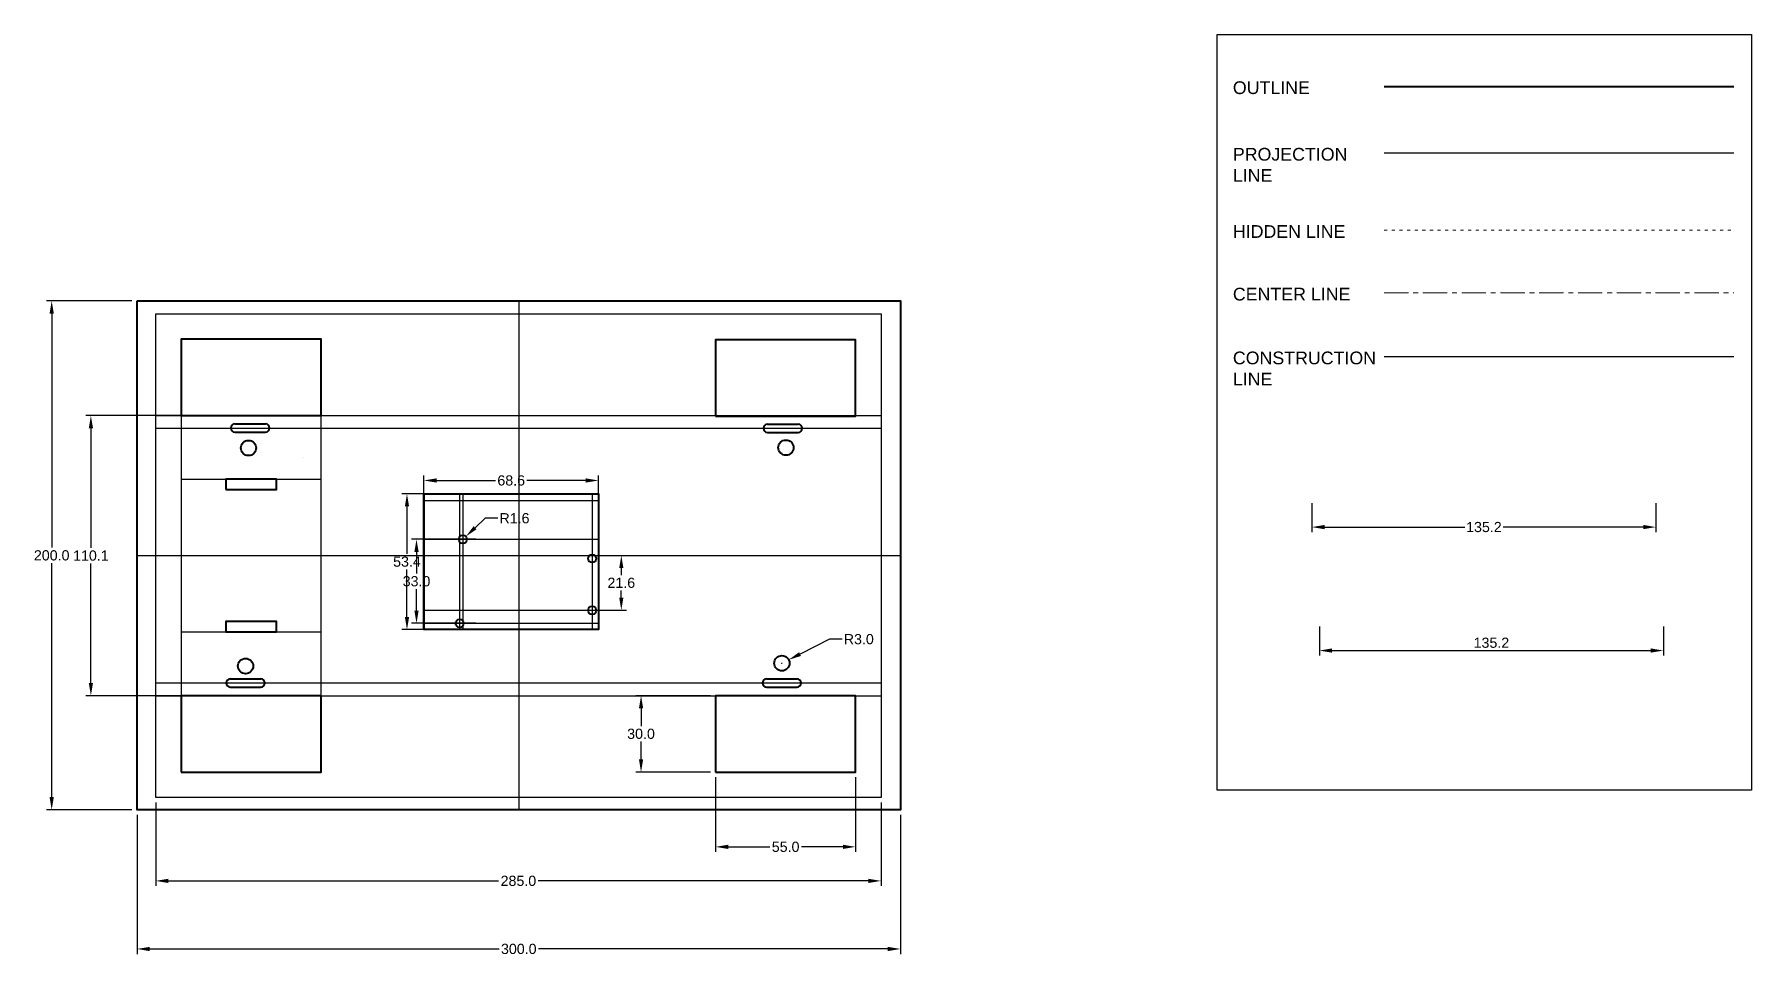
# Model space of a CAD drawing. Header units: millimetres. Extents: x 2621 to 3295, y 1739 to 2101.
import ezdxf

# ---------------------------------------------------------------- set-up
doc = ezdxf.new("R2010")
doc.units = ezdxf.units.MM
doc.linetypes.add('ACAD_ISO03W100', pattern=[30, 12, -18])
doc.linetypes.add('CENTER', pattern=[50.8, 31.75, -6.35, 6.35, -6.35])
doc.styles.get("Standard").update_dxf_attribs({"font": 'arial.ttf'})
doc.dimstyles.get("Standard").update_dxf_attribs({"dimtxt": 0.18, "dimasz": 0.18, "dimexe": 0.18, "dimexo": 0.0625, "dimgap": 0.09, "dimtad": 0, "dimtih": 1, "dimtoh": 1, "dimdec": 4, "dimzin": 0, "dimdsep": 46, "dimtxsty": 'Standard', "dimcen": 0.09, "dimadec": 0, "dimazin": 0, "dimtfac": 1, "dimtdec": 4, "dimtofl": 0, "dimtmove": 0, "dimatfit": 3, "dimfxl": 1, "dimtolj": 1, "dimtzin": 0, "dimarcsym": 0})

# ---------------------------------------------------------------- blocks, each defined once
blk = doc.blocks.new('*D3')
at = {"color": 0, "lineweight": -2, "transparency": 16777216}
for p, q in [((3122.55, 1916.56), (3122.55, 1905.11)), ((3257.73, 1916.56), (3257.73, 1905.11)), ((3127.55, 1907.11), (3182.6, 1907.11)), ((3252.73, 1907.11), (3197.68, 1907.11))]:
    blk.add_line(p, q, dxfattribs=at)
at = {"color": 0, "transparency": 16777216}
for points in [[(3127.55, 1907.95), (3127.55, 1906.28), (3122.55, 1907.11)], [(3252.73, 1907.95), (3252.73, 1906.28), (3257.73, 1907.11)]]:
    blk.add_solid(points, dxfattribs=at)
at = {"layer": 'Defpoints', "color": 0, "transparency": 16777216}
for p in [(3122.55, 1918.56), (3257.73, 1918.56), (3257.73, 1907.11)]:
    blk.add_point(p, dxfattribs=at)
at = {"color": 0, "transparency": 16777216, "insert": (3190.14, 1907.11), "char_height": 4, "attachment_point": 5}
blk.add_mtext('\\A1;135.2', dxfattribs=at)
blk = doc.blocks.new('*D4')
at = {"color": 0, "lineweight": -2, "transparency": 16777216}
for p, q in [((3125.5, 1868.04), (3125.5, 1856.59)), ((3260.68, 1868.04), (3260.68, 1856.59)), ((3130.5, 1858.59), (3255.68, 1858.59))]:
    blk.add_line(p, q, dxfattribs=at)
at = {"color": 0, "transparency": 16777216}
for points in [[(3130.5, 1859.43), (3130.5, 1857.76), (3125.5, 1858.59)], [(3255.68, 1859.43), (3255.68, 1857.76), (3260.68, 1858.59)]]:
    blk.add_solid(points, dxfattribs=at)
at = {"layer": 'Defpoints', "color": 0, "transparency": 16777216}
for p in [(3125.5, 1870.04), (3260.68, 1870.04), (3260.68, 1858.59)]:
    blk.add_point(p, dxfattribs=at)
at = {"color": 0, "transparency": 16777216, "insert": (3193.09, 1861.64), "char_height": 4, "attachment_point": 5}
blk.add_mtext('\\A1;135.2', dxfattribs=at)
blk = doc.blocks.new('*D5')
at = {"color": 0, "lineweight": -2, "transparency": 16777216}
for p, q in [((2773.63, 1912.22), (2773.63, 1927.42)), ((2778.63, 1925.42), (2801.72, 1925.42)), ((2837.23, 1925.42), (2814.13, 1925.42)), ((2842.23, 1912.22), (2842.23, 1927.42))]:
    blk.add_line(p, q, dxfattribs=at)
at = {"color": 0, "transparency": 16777216}
for points in [[(2778.63, 1926.26), (2778.63, 1924.59), (2773.63, 1925.42)], [(2837.23, 1926.26), (2837.23, 1924.59), (2842.23, 1925.42)]]:
    blk.add_solid(points, dxfattribs=at)
at = {"layer": 'Defpoints', "color": 0, "transparency": 16777216}
for p in [(2842.23, 1925.42), (2773.63, 1910.22), (2842.23, 1910.22)]:
    blk.add_point(p, dxfattribs=at)
at = {"color": 0, "transparency": 16777216, "insert": (2807.93, 1925.42), "char_height": 4, "attachment_point": 5}
blk.add_mtext('\\A1;68.6', dxfattribs=at)
blk = doc.blocks.new('*D6')
at = {"color": 0, "lineweight": -2, "transparency": 16777216}
for p, q in [((2776.56, 1920.2), (2764.97, 1920.2)), ((2766.97, 1915.2), (2766.97, 1896.55)), ((2766.97, 1871.8), (2766.97, 1890.46)), ((2776.56, 1866.8), (2764.97, 1866.8))]:
    blk.add_line(p, q, dxfattribs=at)
at = {"color": 0, "transparency": 16777216}
for points in [[(2766.14, 1915.2), (2767.81, 1915.2), (2766.97, 1920.2)], [(2766.14, 1871.8), (2767.81, 1871.8), (2766.97, 1866.8)]]:
    blk.add_solid(points, dxfattribs=at)
at = {"layer": 'Defpoints', "color": 0, "transparency": 16777216}
for p in [(2766.97, 1920.2), (2778.56, 1920.2), (2778.56, 1866.8)]:
    blk.add_point(p, dxfattribs=at)
at = {"color": 0, "transparency": 16777216, "insert": (2766.97, 1893.5), "char_height": 4, "attachment_point": 5}
blk.add_mtext('\\A1;53.4', dxfattribs=at)
blk = doc.blocks.new('*D7')
at = {"color": 0, "lineweight": -2, "transparency": 16777216}
for p, q in [((2797.66, 1910.56), (2793.72, 1906.84)), ((2802.66, 1910.56), (2797.66, 1910.56)), ((2788.84, 1902.3), (2789.02, 1902.3)), ((2788.93, 1902.21), (2788.93, 1902.39))]:
    blk.add_line(p, q, dxfattribs=at)
at = {"color": 0, "transparency": 16777216}
blk.add_solid([(2793.15, 1907.45), (2794.3, 1906.23), (2790.09, 1903.4)], dxfattribs=at)
at = {"layer": 'Defpoints', "color": 0, "transparency": 16777216}
for p in [(2790.09, 1903.4), (2788.93, 1902.3)]:
    blk.add_point(p, dxfattribs=at)
at = {"color": 0, "transparency": 16777216, "insert": (2809.22, 1910.56), "char_height": 4, "attachment_point": 5}
blk.add_mtext('\\A1;R1.6', dxfattribs=at)
blk = doc.blocks.new('*D8')
at = {"color": 0, "lineweight": -2, "transparency": 16777216}
for p, q in [((2833.13, 1895.98), (2853.19, 1895.98)), ((2851.19, 1890.98), (2851.19, 1888.24)), ((2851.19, 1879.4), (2851.19, 1882.15)), ((2833.13, 1874.4), (2853.19, 1874.4))]:
    blk.add_line(p, q, dxfattribs=at)
at = {"color": 0, "transparency": 16777216}
for points in [[(2850.36, 1890.98), (2852.02, 1890.98), (2851.19, 1895.98)], [(2850.36, 1879.4), (2852.02, 1879.4), (2851.19, 1874.4)]]:
    blk.add_solid(points, dxfattribs=at)
at = {"layer": 'Defpoints', "color": 0, "transparency": 16777216}
for p in [(2831.13, 1895.98), (2831.13, 1874.4), (2851.19, 1874.4)]:
    blk.add_point(p, dxfattribs=at)
at = {"color": 0, "transparency": 16777216, "insert": (2851.19, 1885.19), "char_height": 4, "attachment_point": 5}
blk.add_mtext('\\A1;21.6', dxfattribs=at)
blk = doc.blocks.new('*D9')
at = {"color": 0, "lineweight": -2, "transparency": 16777216}
for p, q in [((2794.02, 1902.3), (2768.72, 1902.3)), ((2770.72, 1897.3), (2770.72, 1888.85)), ((2770.72, 1874.3), (2770.72, 1882.76)), ((2794.02, 1869.3), (2768.72, 1869.3))]:
    blk.add_line(p, q, dxfattribs=at)
at = {"color": 0, "transparency": 16777216}
for points in [[(2769.89, 1897.3), (2771.56, 1897.3), (2770.72, 1902.3)], [(2769.89, 1874.3), (2771.56, 1874.3), (2770.72, 1869.3)]]:
    blk.add_solid(points, dxfattribs=at)
at = {"layer": 'Defpoints', "color": 0, "transparency": 16777216}
for p in [(2796.02, 1902.3), (2770.72, 1869.3), (2796.02, 1869.3)]:
    blk.add_point(p, dxfattribs=at)
at = {"color": 0, "transparency": 16777216, "insert": (2770.72, 1885.8), "char_height": 4, "attachment_point": 5}
blk.add_mtext('\\A1;33.0', dxfattribs=at)
blk = doc.blocks.new('*D13')
at = {"color": 0, "lineweight": -2, "transparency": 16777216}
for p, q in [((2658.9, 1995.98), (2625.37, 1995.98)), ((2627.37, 1990.98), (2627.37, 1899.03)), ((2627.37, 1800.98), (2627.37, 1892.94)), ((2658.9, 1795.98), (2625.37, 1795.98))]:
    blk.add_line(p, q, dxfattribs=at)
at = {"color": 0, "transparency": 16777216}
for points in [[(2626.54, 1990.98), (2628.2, 1990.98), (2627.37, 1995.98)], [(2626.54, 1800.98), (2628.2, 1800.98), (2627.37, 1795.98)]]:
    blk.add_solid(points, dxfattribs=at)
at = {"layer": 'Defpoints', "color": 0, "transparency": 16777216}
for p in [(2660.9, 1995.98), (2627.37, 1795.98), (2660.9, 1795.98)]:
    blk.add_point(p, dxfattribs=at)
at = {"color": 0, "transparency": 16777216, "insert": (2627.37, 1895.98), "char_height": 4, "attachment_point": 5}
blk.add_mtext('\\A1;200.0', dxfattribs=at)
blk = doc.blocks.new('*D14')
at = {"color": 0, "lineweight": -2, "transparency": 16777216}
for p, q in [((2685.07, 1950.93), (2640.77, 1950.93)), ((2642.77, 1945.93), (2642.77, 1898.93)), ((2642.77, 1845.86), (2642.77, 1892.85)), ((2685.07, 1840.86), (2640.77, 1840.86))]:
    blk.add_line(p, q, dxfattribs=at)
at = {"color": 0, "transparency": 16777216}
for points in [[(2641.94, 1945.93), (2643.61, 1945.93), (2642.77, 1950.93)], [(2641.94, 1845.86), (2643.61, 1845.86), (2642.77, 1840.86)]]:
    blk.add_solid(points, dxfattribs=at)
at = {"layer": 'Defpoints', "color": 0, "transparency": 16777216}
for p in [(2687.07, 1950.93), (2642.77, 1840.86), (2687.07, 1840.86)]:
    blk.add_point(p, dxfattribs=at)
at = {"color": 0, "transparency": 16777216, "insert": (2642.77, 1895.89), "char_height": 4, "attachment_point": 5}
blk.add_mtext('\\A1;110.1', dxfattribs=at)
blk = doc.blocks.new('*D15')
at = {"color": 0, "lineweight": -2, "transparency": 16777216}
for p, q in [((2668.26, 1798.86), (2668.26, 1766.08)), ((2953.26, 1798.86), (2953.26, 1766.08)), ((2673.26, 1768.08), (2802.98, 1768.08)), ((2948.26, 1768.08), (2818.53, 1768.08))]:
    blk.add_line(p, q, dxfattribs=at)
at = {"color": 0, "transparency": 16777216}
for points in [[(2673.26, 1768.92), (2673.26, 1767.25), (2668.26, 1768.08)], [(2948.26, 1768.92), (2948.26, 1767.25), (2953.26, 1768.08)]]:
    blk.add_solid(points, dxfattribs=at)
at = {"layer": 'Defpoints', "color": 0, "transparency": 16777216}
for p in [(2668.26, 1800.86), (2953.26, 1800.86), (2953.26, 1768.08)]:
    blk.add_point(p, dxfattribs=at)
at = {"color": 0, "transparency": 16777216, "insert": (2810.76, 1768.08), "char_height": 4, "attachment_point": 5}
blk.add_mtext('\\A1;285.0', dxfattribs=at)
blk = doc.blocks.new('*D16')
at = {"color": 0, "lineweight": -2, "transparency": 16777216}
for p, q in [((2888.26, 1808.86), (2888.26, 1779.45)), ((2943.26, 1808.86), (2943.26, 1779.45)), ((2893.26, 1781.45), (2909.57, 1781.45)), ((2938.26, 1781.45), (2921.94, 1781.45))]:
    blk.add_line(p, q, dxfattribs=at)
at = {"color": 0, "transparency": 16777216}
for points in [[(2893.26, 1782.29), (2893.26, 1780.62), (2888.26, 1781.45)], [(2938.26, 1782.29), (2938.26, 1780.62), (2943.26, 1781.45)]]:
    blk.add_solid(points, dxfattribs=at)
at = {"layer": 'Defpoints', "color": 0, "transparency": 16777216}
for p in [(2888.26, 1810.86), (2943.26, 1810.86), (2943.26, 1781.45)]:
    blk.add_point(p, dxfattribs=at)
at = {"color": 0, "transparency": 16777216, "insert": (2915.76, 1781.45), "char_height": 4, "attachment_point": 5}
blk.add_mtext('\\A1;55.0', dxfattribs=at)
blk = doc.blocks.new('*D17')
at = {"color": 0, "lineweight": -2, "transparency": 16777216}
for p, q in [((2886.26, 1840.86), (2856.94, 1840.86)), ((2858.94, 1835.86), (2858.94, 1828.9)), ((2858.94, 1815.86), (2858.94, 1822.82)), ((2886.26, 1810.86), (2856.94, 1810.86))]:
    blk.add_line(p, q, dxfattribs=at)
at = {"color": 0, "transparency": 16777216}
for points in [[(2858.11, 1835.86), (2859.78, 1835.86), (2858.94, 1840.86)], [(2858.11, 1815.86), (2859.78, 1815.86), (2858.94, 1810.86)]]:
    blk.add_solid(points, dxfattribs=at)
at = {"layer": 'Defpoints', "color": 0, "transparency": 16777216}
for p in [(2888.26, 1840.86), (2858.94, 1810.86), (2888.26, 1810.86)]:
    blk.add_point(p, dxfattribs=at)
at = {"color": 0, "transparency": 16777216, "insert": (2858.94, 1825.86), "char_height": 4, "attachment_point": 5}
blk.add_mtext('\\A1;30.0', dxfattribs=at)
blk = doc.blocks.new('*D18')
at = {"color": 0, "lineweight": -2, "transparency": 16777216}
for p, q in [((2932.95, 1863.05), (2921.43, 1857.22)), ((2937.95, 1863.05), (2932.95, 1863.05)), ((2914.2, 1853.61), (2914.38, 1853.61)), ((2914.29, 1853.52), (2914.29, 1853.7))]:
    blk.add_line(p, q, dxfattribs=at)
at = {"color": 0, "transparency": 16777216}
blk.add_solid([(2921.06, 1857.96), (2921.81, 1856.47), (2916.97, 1854.96)], dxfattribs=at)
at = {"layer": 'Defpoints', "color": 0, "transparency": 16777216}
for p in [(2914.29, 1853.61), (2916.97, 1854.96)]:
    blk.add_point(p, dxfattribs=at)
at = {"color": 0, "transparency": 16777216, "insert": (2944.5, 1863.05), "char_height": 4, "attachment_point": 5}
blk.add_mtext('\\A1;R3.0', dxfattribs=at)
blk = doc.blocks.new('*D19')
at = {"color": 0, "lineweight": -2, "transparency": 16777216}
for p, q in [((2660.9, 1793.98), (2660.9, 1739.33)), ((2960.9, 1793.98), (2960.9, 1739.33)), ((2665.9, 1741.33), (2803.16, 1741.33)), ((2955.9, 1741.33), (2818.65, 1741.33))]:
    blk.add_line(p, q, dxfattribs=at)
at = {"color": 0, "transparency": 16777216}
for points in [[(2665.9, 1742.16), (2665.9, 1740.49), (2660.9, 1741.33)], [(2955.9, 1742.16), (2955.9, 1740.49), (2960.9, 1741.33)]]:
    blk.add_solid(points, dxfattribs=at)
at = {"layer": 'Defpoints', "color": 0, "transparency": 16777216}
for p in [(2660.9, 1795.98), (2960.9, 1795.98), (2960.9, 1741.33)]:
    blk.add_point(p, dxfattribs=at)
at = {"color": 0, "transparency": 16777216, "insert": (2810.9, 1741.33), "char_height": 4, "attachment_point": 5}
blk.add_mtext('\\A1;300.0', dxfattribs=at)

msp = doc.modelspace()

# ---------------------------------------------------------------- linework, layer by layer
at = {"color": 1, "lineweight": 40}
for p, q in [((3150.94, 2080.28), (3288.29, 2080.28)), ((2699.36, 1947.64), (2711.36, 1947.64)), ((2699.36, 1944.44), (2711.36, 1944.44)), ((2908.66, 1947.54), (2920.66, 1947.54)), ((2908.66, 1944.34), (2920.66, 1944.34)), ((2773.63, 1920.2), (2773.63, 1866.8)), ((2697.55, 1847.46), (2709.55, 1847.46)), ((2697.55, 1844.26), (2709.55, 1844.26)), ((2908.23, 1847.43), (2920.23, 1847.43)), ((2908.23, 1844.23), (2920.23, 1844.23))]:
    msp.add_line(p, q, dxfattribs=at)
at = {"color": 7, "true_color": 0xffffff}
for p, q in [((3150.94, 2054.12), (3288.29, 2054.12)), ((2810.9, 1995.98), (2810.9, 1795.98)), ((2773.63, 1917.5), (2842.23, 1917.5)), ((2787.63, 1920.2), (2787.63, 1866.8)), ((2788.93, 1920.2), (2788.93, 1866.8)), ((2773.63, 1902.3), (2842.23, 1902.3)), ((2660.9, 1895.98), (2960.9, 1895.98)), ((2773.63, 1869.3), (2842.23, 1869.3))]:
    msp.add_line(p, q, dxfattribs=at)
at = {"color": 2, "linetype": 'ACAD_ISO03W100', "lineweight": 20, "ltscale": 0.1}
msp.add_line((3150.94, 2023.77), (3288.29, 2023.77), dxfattribs=at)
at = {"color": 3, "linetype": 'CENTER', "lineweight": 20, "ltscale": 0.3}
msp.add_line((3150.94, 1999.16), (3288.29, 1999.16), dxfattribs=at)
for p, q in [((3150.94, 1974.09), (3288.29, 1974.09)), ((2668.26, 1950.93), (2953.26, 1950.93)), ((2678.26, 1950.93), (2678.26, 1840.86)), ((2733.26, 1840.86), (2733.26, 1950.93)), ((2668.26, 1945.93), (2953.26, 1945.93)), ((2678.26, 1925.98), (2733.26, 1925.98)), ((2839.73, 1920.2), (2839.73, 1866.8)), ((2678.26, 1895.98), (2733.26, 1895.98)), ((2773.63, 1874.4), (2842.23, 1874.4)), ((2678.26, 1865.98), (2733.26, 1865.98)), ((2773.63, 1866.8), (2842.23, 1866.8)), ((2668.26, 1845.86), (2953.26, 1845.86)), ((2668.26, 1840.86), (2953.26, 1840.86)), ((2678.26, 1840.86), (2733.26, 1840.86))]:
    msp.add_line(p, q)
at = {"color": 7, "true_color": 0xffffff}
msp.add_lwpolyline([(3085.35, 2100.73), (3295.35, 2100.73), (3295.35, 1803.73), (3085.35, 1803.73)], close=True, dxfattribs=at)
at = {"color": 1, "lineweight": 40}
for points in [[(2660.9, 1995.98), (2960.9, 1995.98), (2960.9, 1795.98), (2660.9, 1795.98)], [(2678.26, 1950.93), (2733.26, 1950.93), (2733.26, 1980.93), (2678.26, 1980.93)], [(2888.26, 1950.64), (2943.26, 1950.64), (2943.26, 1980.64), (2888.26, 1980.64)], [(2695.76, 1921.94), (2715.76, 1921.94), (2715.76, 1925.94), (2695.76, 1925.94)], [(2773.63, 1920.2), (2842.23, 1920.2), (2842.23, 1866.8), (2773.63, 1866.8)], [(2695.76, 1865.98), (2715.76, 1865.98), (2715.76, 1869.98), (2695.76, 1869.98)], [(2678.26, 1810.86), (2733.26, 1810.86), (2733.26, 1840.86), (2678.26, 1840.86)], [(2888.26, 1810.86), (2943.26, 1810.86), (2943.26, 1840.86), (2888.26, 1840.86)]]:
    msp.add_lwpolyline(points, close=True, dxfattribs=at)
for points in [[(2668.26, 1990.86), (2953.26, 1990.86), (2953.26, 1800.86), (2668.26, 1800.86)], [(2726.16, 1934.6), (2726.16, 1934.6), (2726.16, 1934.6), (2726.16, 1934.6), (2726.16, 1934.6), (2726.16, 1934.6), (2726.16, 1934.6), (2726.16, 1934.6)]]:
    msp.add_lwpolyline(points, close=True)
for centre, radius in [((2704.7, 1938.19), 3), ((2915.88, 1938.32), 3), ((2788.93, 1902.3), 1.6), ((2839.73, 1894.74), 1.6), ((2839.73, 1874.4), 1.6), ((2787.63, 1869.3), 1.6), ((2914.29, 1853.61), 3), ((2703.55, 1852.5), 3)]:
    msp.add_circle(centre, radius, dxfattribs=at)
for centre, start, end in [((2699.36, 1946.04), 90, 270), ((2711.36, 1946.04), 270, 90), ((2908.66, 1945.94), 90, 270), ((2920.66, 1945.94), 270, 90), ((2697.55, 1845.86), 90, 270), ((2709.55, 1845.86), 270, 90), ((2908.23, 1845.83), 90, 270), ((2920.23, 1845.83), 270, 90)]:
    msp.add_arc(centre, 1.6, start, end, dxfattribs=at)
for p in [(2666.51, 1995.98), (2865.39, 1995.98), (2960.9, 1892.62), (2660.9, 1797.11), (2858.66, 1795.98)]:
    msp.add_point(p)

# ---------------------------------------------------------------- texts
at = {"char_height": 5, "attachment_point": 1}
for s, insert in [('\\pxql;OUTLINE', (3091.5, 2082.27)), ('\\pxql;PROJECTION\\PLINE', (3091.5, 2056.11)), ('\\pxql;HIDDEN LINE', (3091.5, 2025.76)), ('\\pxql;CENTER LINE', (3091.5, 2001.15)), ('\\pxql;CONSTRUCTION\\PLINE', (3091.5, 1976.08))]:
    msp.add_mtext_dynamic_manual_height_columns(s, width=75, gutter_width=12.5, heights=[0], dxfattribs=dict(at, insert=insert))

# ---------------------------------------------------------------- dimensions: what is measured, and where the dimension line sits
at = {"color": 6}
for base, p1, p2, picture, middle in [((2627.37, 1795.98), (2660.9, 1995.98), (2660.9, 1795.98), '*D13', (2627.37, 1895.98)), ((2642.77, 1840.86), (2687.07, 1950.93), (2687.07, 1840.86), '*D14', (2642.77, 1895.89)), ((2766.97, 1920.2), (2778.56, 1866.8), (2778.56, 1920.2), '*D6', (2766.97, 1893.5)), ((2770.72, 1869.3), (2796.02, 1902.3), (2796.02, 1869.3), '*D9', (2770.72, 1885.8)), ((2851.19, 1874.4), (2831.13, 1895.98), (2831.13, 1874.4), '*D8', (2851.19, 1885.19)), ((2858.94, 1810.86), (2888.26, 1840.86), (2888.26, 1810.86), '*D17', (2858.94, 1825.86))]:
    dim = msp.add_linear_dim(base=base, p1=p1, p2=p2, angle=90, dimstyle='Standard', override={"dimtxt": 4, "dimasz": 5, "dimexe": 2, "dimexo": 2, "dimgap": 1, "dimdec": 1}, dxfattribs=at)
    dim.commit()
    dim.dimension.update_dxf_attribs({"geometry": picture, "text_midpoint": middle})
for base, p1, p2, override, picture, middle in [((2842.23, 1925.42), (2773.63, 1910.22), (2842.23, 1910.22), {"dimtxt": 4, "dimasz": 5, "dimexe": 2, "dimexo": 2, "dimgap": 1, "dimdec": 1}, '*D5', (2807.93, 1925.42)), ((3257.73, 1907.11), (3122.55, 1918.56), (3257.73, 1918.56), {"dimtxt": 4, "dimasz": 5, "dimexe": 2, "dimexo": 2, "dimgap": 1, "dimdec": 1}, '*D3', (3190.14, 1907.11)), ((3260.68, 1858.59), (3125.5, 1870.04), (3260.68, 1870.04), {"dimtxt": 4, "dimasz": 5, "dimexe": 2, "dimexo": 2, "dimgap": 1, "dimtad": 1, "dimtih": 0, "dimdec": 1}, '*D4', (3193.09, 1861.64)), ((2943.26, 1781.45), (2888.26, 1810.86), (2943.26, 1810.86), {"dimtxt": 4, "dimasz": 5, "dimexe": 2, "dimexo": 2, "dimgap": 1, "dimdec": 1}, '*D16', (2915.76, 1781.45)), ((2960.9, 1741.33), (2660.9, 1795.98), (2960.9, 1795.98), {"dimtxt": 4, "dimasz": 5, "dimexe": 2, "dimexo": 2, "dimgap": 1, "dimdec": 1}, '*D19', (2810.9, 1741.33)), ((2953.26, 1768.08), (2668.26, 1800.86), (2953.26, 1800.86), {"dimtxt": 4, "dimasz": 5, "dimexe": 2, "dimexo": 2, "dimgap": 1, "dimdec": 1}, '*D15', (2810.76, 1768.08))]:
    dim = msp.add_linear_dim(base=base, p1=p1, p2=p2, dimstyle='Standard', override=override, dxfattribs=at)
    dim.commit()
    dim.dimension.update_dxf_attribs({"geometry": picture, "text_midpoint": middle})
for center, mpoint, picture, middle in [((2788.93, 1902.3), (2790.09, 1903.4), '*D7', (2809.22, 1910.56)), ((2914.29, 1853.61), (2916.97, 1854.96), '*D18', (2944.5, 1863.05))]:
    dim = msp.add_radius_dim(center=center, mpoint=mpoint, dimstyle='Standard', override={"dimtxt": 4, "dimasz": 5, "dimexe": 2, "dimexo": 2, "dimgap": 1, "dimdec": 1}, dxfattribs=at)
    dim.commit()
    dim.dimension.update_dxf_attribs({"geometry": picture, "text_midpoint": middle, "dimtype": 164})

doc.saveas('drawing.dxf')
